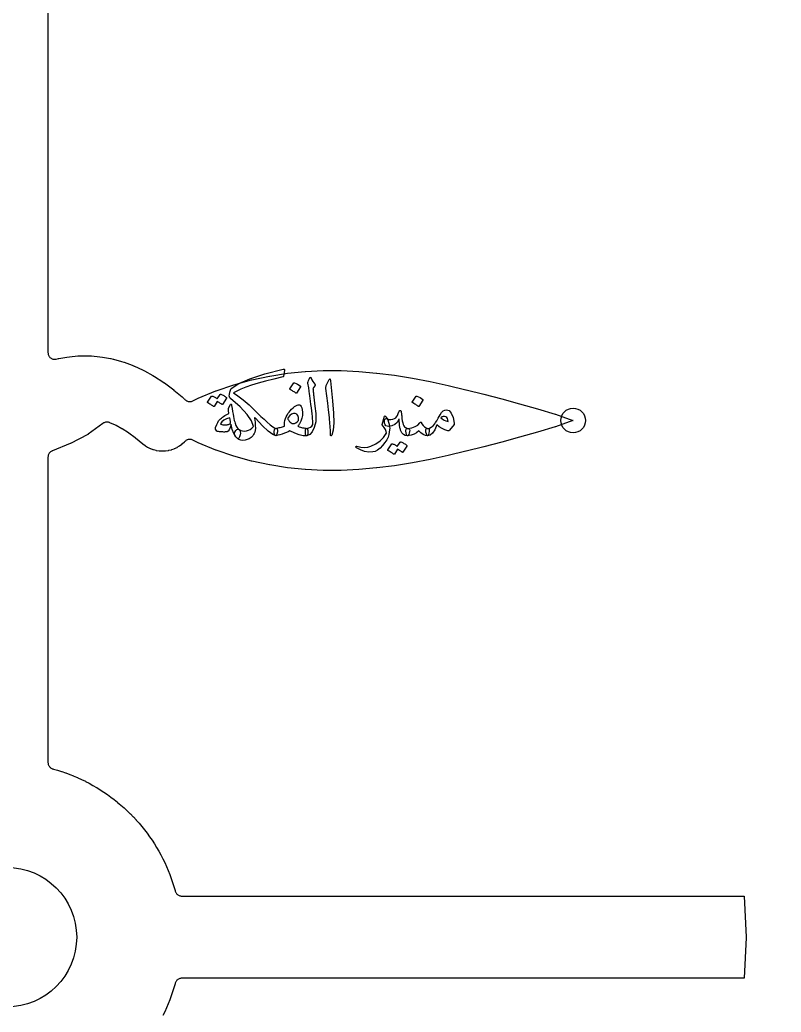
# Model space of a CAD drawing. Header units: millimetres. Extents: x -76 to 76, y -76 to 76.
# Drawn here: x 0.48 to 28.84, y -2.79 to 34.19 of the extents above; entities that cross this region are included whole.
import ezdxf

# ---------------------------------------------------------------- set-up
doc = ezdxf.new("R2010")
doc.units = ezdxf.units.MM
for name, color, linetype in [('CUT_INNER', 6, 'Continuous'), ('ENGRAVE', 7, 'Continuous'), ('TEXT', 5, 'Continuous')]:
    doc.layers.add(name, color=color, linetype=linetype)

msp = doc.modelspace()

# ---------------------------------------------------------------- linework, layer by layer
at = {"layer": 'CUT_INNER'}
msp.add_lwpolyline([(1.53, 41.736), (1.53, 21.7866), (1.5312, 21.7617), (1.535, 21.7371), (1.5411, 21.7129), (1.5497, 21.6895), (1.5605, 21.667), (1.5735, 21.6457), (1.5886, 21.6258), (1.6055, 21.6076), (1.6242, 21.5911), (1.6445, 21.5765), (1.6661, 21.5641), (1.6888, 21.5538), (1.7125, 21.5459), (1.7368, 21.5404), (1.7616, 21.5373), (1.7865, 21.5367), (1.8114, 21.5386), (1.8359, 21.543), (1.9245, 21.5633), (1.9298, 21.5644), (2.2294, 21.6195), (2.2349, 21.6204), (2.3318, 21.6337), (2.3374, 21.6344), (2.6367, 21.6619), (2.6424, 21.6623), (2.7418, 21.6668), (2.7475, 21.667), (3.0468, 21.667), (3.0525, 21.6668), (3.1519, 21.6623), (3.1576, 21.6619), (3.4569, 21.6344), (3.4625, 21.6337), (3.5594, 21.6204), (3.565, 21.6195), (3.8645, 21.5644), (3.8698, 21.5633), (3.9621, 21.5421), (3.9674, 21.5408), (4.2672, 21.458), (4.2722, 21.4566), (4.3582, 21.4289), (4.3632, 21.4272), (4.6634, 21.3168), (4.668, 21.315), (4.7467, 21.2825), (4.7512, 21.2805), (5.0518, 21.1423), (5.0559, 21.1403), (5.1268, 21.1045), (5.1309, 21.1023), (5.432, 20.9362), (5.4357, 20.9341), (5.4988, 20.8964), (5.5024, 20.8942), (5.8039, 20.7), (5.8072, 20.6979), (5.8628, 20.6595), (5.866, 20.6573), (6.168, 20.4351), (6.1708, 20.4329), (6.2196, 20.3948), (6.2224, 20.3926), (6.5236, 20.1432), (6.5283, 20.1392), (6.6046, 20.0694), (6.6132, 20.0607), (6.6289, 20.0433), (6.6466, 20.0255), (6.6661, 20.0095), (6.687, 19.9956), (6.7093, 19.9838), (6.7326, 19.9743), (6.7567, 19.9673), (6.7814, 19.9626), (6.8065, 19.9605), (6.8316, 19.961), (6.8566, 19.9639), (6.8812, 19.9694), (6.905, 19.9772), (6.928, 19.9875), (7.1204, 20.0852), (7.1292, 20.0892), (7.7863, 20.3611), (7.7938, 20.3639), (8.4517, 20.5878), (8.4588, 20.59), (9.1169, 20.771), (9.1239, 20.7727), (9.7822, 20.9136), (9.7891, 20.9149), (10.4475, 21.0178), (10.4542, 21.0186), (11.1128, 21.0852), (11.1193, 21.0856), (11.7782, 21.1177), (11.7844, 21.1178), (12.4436, 21.1173), (12.4494, 21.1172), (13.1091, 21.0863), (13.1143, 21.0859), (13.7746, 21.027), (13.7793, 21.0265), (14.4401, 20.9422), (14.4442, 20.9416), (15.1056, 20.8347), (15.1091, 20.834), (15.7711, 20.7074), (15.7741, 20.7068), (16.4366, 20.5634), (16.439, 20.5628), (17.1021, 20.4057), (17.1039, 20.4053), (17.7676, 20.2373), (17.7689, 20.237), (18.4325, 20.0611), (19.0978, 19.8788), (19.7633, 19.6915), (19.7645, 19.6911), (20.4255, 19.4974), (20.4326, 19.4951), (21.0883, 19.2595), (21.0935, 19.2573), (21.0883, 19.2552), (20.4326, 19.0195), (20.4255, 19.0172), (19.7645, 18.8235), (19.7633, 18.8232), (19.0995, 18.6363), (18.4344, 18.4541), (17.7689, 18.2776), (17.7676, 18.2773), (17.1039, 18.1094), (17.1021, 18.1089), (16.439, 17.9518), (16.4366, 17.9513), (15.7741, 17.8079), (15.7711, 17.8073), (15.1091, 17.6806), (15.1056, 17.68), (14.4442, 17.573), (14.4401, 17.5724), (13.7793, 17.4881), (13.7746, 17.4876), (13.1143, 17.4287), (13.1091, 17.4284), (12.4494, 17.3975), (12.4436, 17.3973), (11.7844, 17.3968), (11.7782, 17.397), (11.1193, 17.429), (11.1128, 17.4295), (10.4542, 17.496), (10.4475, 17.4969), (9.7891, 17.5997), (9.7822, 17.601), (9.1239, 17.7419), (9.1169, 17.7436), (8.4588, 17.9246), (8.4517, 17.9268), (7.7938, 18.1507), (7.7863, 18.1536), (7.1292, 18.4254), (7.1204, 18.4295), (6.9278, 18.5272), (6.905, 18.5374), (6.8813, 18.5453), (6.8569, 18.5507), (6.8321, 18.5537), (6.8071, 18.5542), (6.7822, 18.5522), (6.7576, 18.5477), (6.7336, 18.5408), (6.7104, 18.5315), (6.6882, 18.52), (6.6674, 18.5063), (6.6479, 18.4906), (6.6302, 18.473), (6.6065, 18.447), (6.5977, 18.4384), (6.5231, 18.3713), (6.5136, 18.3636), (6.4328, 18.3042), (6.4225, 18.2974), (6.3363, 18.2462), (6.3254, 18.2404), (6.2346, 18.1979), (6.2232, 18.1933), (6.1286, 18.1599), (6.1168, 18.1564), (6.0194, 18.1324), (6.0074, 18.1301), (5.9081, 18.1158), (5.8959, 18.1146), (5.7956, 18.1101), (5.7834, 18.1102), (5.6832, 18.1155), (5.671, 18.1168), (5.5718, 18.1319), (5.5598, 18.1343), (5.4626, 18.1591), (5.4508, 18.1627), (5.3565, 18.1969), (5.3452, 18.2017), (5.2547, 18.2449), (5.2439, 18.2508), (5.1581, 18.3027), (5.1479, 18.3096), (5.0651, 18.3715), (5.0603, 18.3753), (4.7884, 18.6003), (4.7772, 18.6091), (4.5394, 18.784), (4.5266, 18.7929), (4.2981, 18.94), (4.2836, 18.9487), (4.0649, 19.0693), (4.0485, 19.0776), (3.8399, 19.1735), (3.8218, 19.181), (3.8132, 19.1842), (3.7896, 19.1916), (3.7654, 19.1966), (3.7408, 19.1992), (3.716, 19.1993), (3.6914, 19.197), (3.6671, 19.1923), (3.6434, 19.1852), (3.6206, 19.1758), (3.5987, 19.1642), (3.5781, 19.1505), (3.0286, 18.7437), (3.0243, 18.7408), (3.0197, 18.7383), (2.3635, 18.4052), (2.3547, 18.4011), (1.6977, 18.1293), (1.6919, 18.1271), (1.6688, 18.117), (1.6468, 18.1047), (1.6262, 18.0902), (1.6071, 18.0737), (1.5898, 18.0554), (1.5744, 18.0354), (1.5611, 18.0139), (1.5501, 17.9913), (1.5414, 17.9676), (1.5351, 17.9432), (1.5313, 17.9183), (1.53, 17.8931), (1.53, 6.5134), (1.5313, 6.4882), (1.5351, 6.4633), (1.5414, 6.4388), (1.5501, 6.4152), (1.5612, 6.3925), (1.5745, 6.371), (1.5899, 6.351), (1.6073, 6.3327), (1.6264, 6.3162), (1.647, 6.3017), (1.6691, 6.2894), (1.6922, 6.2794), (1.7163, 6.2717), (1.7328, 6.2673), (1.7358, 6.2665), (1.8861, 6.2229), (1.889, 6.222), (2.0383, 6.1748), (2.0412, 6.1738), (2.1892, 6.1229), (2.1921, 6.1219), (2.3388, 6.0673), (2.3416, 6.0662), (2.487, 6.0081), (2.4898, 6.0069), (2.6337, 5.9453), (2.6365, 5.944), (2.7788, 5.8788), (2.7816, 5.8775), (2.9222, 5.8089), (2.925, 5.8075), (3.0639, 5.7354), (3.0666, 5.734), (3.2037, 5.6585), (3.2064, 5.657), (3.3416, 5.5782), (3.3443, 5.5766), (3.4775, 5.4945), (3.4801, 5.4928), (3.6113, 5.4075), (3.6139, 5.4058), (3.7429, 5.3172), (3.7454, 5.3154), (3.8723, 5.2238), (3.8748, 5.2219), (3.9993, 5.1272), (4.0017, 5.1253), (4.1239, 5.0275), (4.1263, 5.0255), (4.2461, 4.9247), (4.2484, 4.9227), (4.3657, 4.8191), (4.3679, 4.817), (4.4826, 4.7105), (4.4848, 4.7083), (4.5969, 4.599), (4.599, 4.5969), (4.7083, 4.4848), (4.7105, 4.4826), (4.817, 4.3679), (4.8191, 4.3657), (4.9227, 4.2484), (4.9247, 4.2461), (5.0255, 4.1263), (5.0275, 4.1239), (5.1253, 4.0017), (5.1272, 3.9993), (5.2219, 3.8748), (5.2238, 3.8723), (5.3154, 3.7454), (5.3172, 3.7429), (5.4058, 3.6139), (5.4075, 3.6113), (5.4928, 3.4801), (5.4945, 3.4775), (5.5766, 3.3443), (5.5782, 3.3416), (5.657, 3.2064), (5.6585, 3.2037), (5.734, 3.0666), (5.7354, 3.0639), (5.8075, 2.925), (5.8089, 2.9222), (5.8775, 2.7816), (5.8788, 2.7788), (5.944, 2.6365), (5.9453, 2.6337), (6.0069, 2.4898), (6.0081, 2.487), (6.0662, 2.3416), (6.0673, 2.3388), (6.1219, 2.1921), (6.1229, 2.1892), (6.1738, 2.0412), (6.1748, 2.0383), (6.222, 1.889), (6.2229, 1.8861), (6.2665, 1.7358), (6.2673, 1.7328), (6.2717, 1.7163), (6.2794, 1.6922), (6.2894, 1.6691), (6.3017, 1.647), (6.3162, 1.6264), (6.3327, 1.6073), (6.351, 1.5899), (6.371, 1.5745), (6.3925, 1.5612), (6.4152, 1.5501), (6.4388, 1.5414), (6.4633, 1.5351), (6.4882, 1.5313), (6.5134, 1.53), (27.4607, 1.53), (27.4664, 1.5297), (27.467, 1.5241), (27.5415, 0.0061), (27.5415, -0.0061), (27.467, -1.5241), (27.4664, -1.5297), (27.4607, -1.53), (6.5134, -1.53), (6.4882, -1.5313), (6.4633, -1.5351), (6.4388, -1.5414), (6.4152, -1.5501), (6.3925, -1.5612), (6.371, -1.5745), (6.351, -1.5899), (6.3327, -1.6073), (6.3162, -1.6264), (6.3017, -1.647), (6.2894, -1.6691), (6.2794, -1.6922), (6.2717, -1.7163), (6.2673, -1.7328), (6.2665, -1.7358), (6.2229, -1.8861), (6.222, -1.889), (6.1748, -2.0383), (6.1738, -2.0412), (6.1229, -2.1892), (6.1219, -2.1921), (6.0673, -2.3388), (6.0662, -2.3416), (6.0081, -2.487), (6.0069, -2.4898), (5.9453, -2.6337), (5.944, -2.6365), (5.8788, -2.7788), (5.8775, -2.7816), (5.8089, -2.9222)], dxfattribs=at)
msp.add_circle((0, 0), 2.6, dxfattribs=at)
at = {"layer": 'ENGRAVE'}
for centre, radius in [((0, 21.8604), 50.4627), ((21.0943, 19.2573), 0.459)]:
    msp.add_circle(centre, radius, dxfattribs=at)
at = {"layer": 'TEXT'}
for points in [[(10.3049, 21.1743), (10.3134, 21.1737), (10.3209, 21.172), (10.3272, 21.1692), (10.3323, 21.1652), (10.3386, 21.1577), (10.3422, 21.1476), (10.3432, 21.1349), (10.3414, 21.1194), (10.3079, 20.9091), (10.3051, 20.8994), (10.2995, 20.8916), (10.2913, 20.8857), (10.2805, 20.8817), (9.9436, 20.8004), (9.637, 20.721), (9.3608, 20.6434), (9.1148, 20.5678), (8.8992, 20.4941), (8.7144, 20.4223), (8.5602, 20.3524), (8.4367, 20.2844), (8.6081, 20.179), (8.8024, 20.0307), (9.0195, 19.8392), (9.2595, 19.6047), (9.3589, 19.507), (9.4652, 19.4059), (9.5784, 19.3013), (9.6984, 19.1933), (9.8108, 19.0967), (9.9011, 19.0265), (9.9692, 18.9825), (10.0153, 18.9647), (10.0626, 18.9442), (10.0854, 18.9007), (10.0839, 18.8345), (10.058, 18.7453), (10.0473, 18.7213), (10.0367, 18.7042), (10.026, 18.6939), (10.0153, 18.6905), (9.9028, 18.7312), (9.7388, 18.8535), (9.5233, 19.0573), (9.2565, 19.3427), (9.2407, 19.3516), (9.2298, 19.3541), (9.2239, 19.3501), (9.2229, 19.3396), (9.2431, 19.1967), (9.2549, 19.0729), (9.2584, 18.9682), (9.2534, 18.8825), (9.2372, 18.827), (9.2161, 18.7765), (9.19, 18.731), (9.1589, 18.6905), (9.0955, 18.6274), (9.0271, 18.5784), (8.9538, 18.5436), (8.8755, 18.5228), (8.7877, 18.5141), (8.7102, 18.5213), (8.6429, 18.5445), (8.586, 18.5838), (8.5267, 18.6468), (8.4923, 18.708), (8.4826, 18.7672), (8.4976, 18.8245), (8.5334, 18.8851), (8.5707, 18.9205), (8.6096, 18.9308), (8.65, 18.916), (8.7106, 18.8845), (8.7765, 18.8665), (8.8477, 18.8617), (8.9243, 18.8703), (8.9999, 18.8916), (9.0683, 18.9251), (9.1294, 18.9708), (9.1833, 19.0287), (9.1167, 19.2392), (8.9532, 19.4836), (8.693, 19.7619), (8.3361, 20.0741), (8.3092, 20.1029), (8.2926, 20.1373), (8.2864, 20.1775), (8.2904, 20.2234), (8.3071, 20.3133), (8.3239, 20.3819), (8.3407, 20.4291), (8.3574, 20.455), (8.6374, 20.6358), (9.0538, 20.8154), (9.6066, 20.9939), (10.2957, 21.1712), (10.2972, 21.1713), (10.2984, 21.1716), (10.2994, 21.1721), (10.3003, 21.1728), (10.3012, 21.1734), (10.3022, 21.1739), (10.3034, 21.1742), (10.3049, 21.1743)], [(11.2192, 20.7019), (11.2397, 20.7516), (11.2557, 20.7911), (11.2672, 20.8202), (11.274, 20.8391), (11.2794, 20.8511), (11.2862, 20.8596), (11.2946, 20.8648), (11.3045, 20.8665), (11.3157, 20.8646), (11.3251, 20.8589), (11.3325, 20.8493), (11.338, 20.836), (11.3634, 20.7707), (11.3936, 20.7118), (11.4289, 20.6594), (11.4691, 20.6135), (11.4803, 20.5989), (11.4836, 20.5823), (11.4788, 20.5638), (11.466, 20.5434), (11.399, 20.449), (11.4035, 20.4067), (11.4081, 20.3651), (11.4127, 20.3244), (11.4173, 20.2844), (11.4218, 20.2451), (11.4264, 20.2067), (11.431, 20.1689), (11.4356, 20.132), (11.4776, 19.7899), (11.5034, 19.5225), (11.5127, 19.3297), (11.5056, 19.2116), (11.4481, 18.9973), (11.3731, 18.839), (11.2805, 18.7367), (11.1704, 18.6905), (11.1674, 18.6905), (11.1643, 18.6905), (11.1613, 18.6905), (11.1582, 18.6905), (11.1401, 18.7076), (11.1285, 18.7468), (11.1234, 18.8082), (11.1247, 18.8916), (11.1275, 18.9225), (11.1361, 18.9449), (11.1504, 18.959), (11.1704, 18.9647), (11.2477, 18.9802), (11.3121, 19.0082), (11.3635, 19.0487), (11.402, 19.1019), (11.3995, 19.1657), (11.3948, 19.2383), (11.388, 19.3196), (11.3792, 19.4097), (11.3684, 19.5082), (11.3559, 19.6147), (11.3417, 19.7291), (11.3258, 19.8516), (11.3112, 19.972), (11.2976, 20.0802), (11.2853, 20.1762), (11.274, 20.26), (11.2643, 20.3316), (11.2565, 20.391), (11.2506, 20.4383), (11.2466, 20.4733), (11.2161, 20.647), (11.2152, 20.6642), (11.2154, 20.679), (11.2167, 20.6916), (11.2192, 20.7019)], [(11.975, 20.7324), (12.0041, 20.7888), (12.0276, 20.8086), (12.0453, 20.7918), (12.0573, 20.7385), (12.1274, 19.9918), (12.1691, 19.5335), (12.1784, 19.1674), (12.1554, 18.8935), (12.0999, 18.7118), (12.0898, 18.6969), (12.0809, 18.6889), (12.0731, 18.6878), (12.0664, 18.6935), (12.0611, 18.7025), (12.0573, 18.7141), (12.055, 18.7284), (12.0542, 18.7453), (12.0542, 18.8773), (12.0481, 19.0173), (12.0359, 19.1653), (12.0177, 19.3213), (12.0137, 19.3621), (12.0017, 19.4722), (11.9817, 19.6516), (11.9537, 19.9004), (11.8866, 20.452), (11.8851, 20.4813), (11.8866, 20.5084), (11.8912, 20.5331), (11.8988, 20.5556)], [(10.6919, 20.6562), (10.6957, 20.66), (10.7011, 20.6623), (10.7079, 20.663), (10.7163, 20.6623), (10.7755, 20.6383), (10.8314, 20.609), (10.8837, 20.5743), (10.9327, 20.5343), (10.9374, 20.5282), (10.9395, 20.5221), (10.939, 20.516), (10.9357, 20.5099), (10.7925, 20.2783), (10.7872, 20.2728), (10.7803, 20.2714), (10.7719, 20.2743), (10.762, 20.2813), (10.7534, 20.2874), (10.7399, 20.2966), (10.7214, 20.3088), (10.698, 20.324), (10.6693, 20.3423), (10.6348, 20.3636), (10.5946, 20.388), (10.5487, 20.4154), (10.5426, 20.42), (10.5395, 20.4246), (10.5395, 20.4291), (10.5426, 20.4337)], [(7.9399, 20.2295), (7.9437, 20.2333), (7.949, 20.2356), (7.9559, 20.2364), (7.9643, 20.2356), (7.9943, 20.2244), (8.0233, 20.212), (8.0514, 20.1985), (8.0786, 20.1838), (8.1049, 20.1678), (8.1307, 20.1503), (8.156, 20.1312), (8.1806, 20.1107), (8.1854, 20.1044), (8.1875, 20.0977), (8.1869, 20.0907), (8.1837, 20.0832), (8.0374, 19.8516), (8.0334, 19.8486), (8.0275, 19.8486), (8.0197, 19.8516), (8.01, 19.8577), (8.0033, 19.8633), (7.9925, 19.871), (7.9774, 19.8808), (7.9582, 19.8928), (7.9345, 19.9069), (7.9064, 19.9236), (7.8736, 19.9428), (7.8363, 19.9644), (7.7205, 19.7846), (7.7151, 19.779), (7.7083, 19.7777), (7.6999, 19.7806), (7.69, 19.7876), (7.6814, 19.7937), (7.6679, 19.8028), (7.6494, 19.815), (7.626, 19.8303), (7.5972, 19.8486), (7.5627, 19.8699), (7.5225, 19.8943), (7.4766, 19.9217), (7.4719, 19.9263), (7.4698, 19.9308), (7.4704, 19.9354), (7.4736, 19.94), (7.6229, 20.1625), (7.6267, 20.1663), (7.6321, 20.1686), (7.6389, 20.1693), (7.6473, 20.1686), (7.6728, 20.1603), (7.6976, 20.1507), (7.7216, 20.1397), (7.7448, 20.1274), (7.7673, 20.114), (7.789, 20.0996), (7.81, 20.0843), (7.8302, 20.068)], [(15.2512, 20.1625), (15.255, 20.1663), (15.2604, 20.1686), (15.2672, 20.1693), (15.2756, 20.1686), (15.3348, 20.1446), (15.3907, 20.1152), (15.443, 20.0806), (15.492, 20.0406), (15.4967, 20.0345), (15.4988, 20.0284), (15.4983, 20.0223), (15.495, 20.0162), (15.3518, 19.7846), (15.3465, 19.779), (15.3396, 19.7777), (15.3312, 19.7806), (15.3213, 19.7876), (15.3127, 19.7937), (15.2992, 19.8028), (15.2807, 19.815), (15.2573, 19.8303), (15.2286, 19.8486), (15.1941, 19.8699), (15.1539, 19.8943), (15.108, 19.9217), (15.1019, 19.9263), (15.0988, 19.9308), (15.0988, 19.9354), (15.1019, 19.94)], [(8.653, 18.9129), (8.6803, 18.8826), (8.6949, 18.8405), (8.697, 18.7866), (8.6866, 18.7209), (8.6645, 18.6472), (8.6408, 18.5998), (8.6157, 18.5786), (8.589, 18.5838), (8.5138, 18.6564), (8.4496, 18.7674), (8.3965, 18.9169), (8.3544, 19.1049), (8.321, 18.9945), (8.285, 18.9129), (8.2464, 18.8604), (8.205, 18.8367), (8.1828, 18.8327), (8.1589, 18.8299), (8.1333, 18.8282), (8.106, 18.8276), (8.0771, 18.8278), (8.0469, 18.8284), (8.0154, 18.8293), (7.9825, 18.8306), (7.9246, 18.8362), (7.8789, 18.8436), (7.8454, 18.8529), (7.8241, 18.8642), (7.7947, 18.8975), (7.7768, 18.9305), (7.7704, 18.963), (7.7753, 18.9952), (7.8184, 19.1023), (7.8561, 19.1857), (7.8885, 19.2455), (7.9155, 19.2817), (7.9516, 19.316), (7.9898, 19.3487), (8.0301, 19.38), (8.0725, 19.4097), (8.1173, 19.4381), (8.165, 19.4653), (8.2156, 19.4914), (8.269, 19.5164), (8.2538, 19.6352), (8.2507, 19.6598), (8.2507, 19.6817), (8.2538, 19.7009), (8.2599, 19.7175), (8.3239, 19.8547), (8.3372, 19.8716), (8.3498, 19.8707), (8.3616, 19.8518), (8.3727, 19.815), (8.3906, 19.698), (8.4077, 19.5907), (8.4241, 19.493), (8.4397, 19.4051), (8.4549, 19.3271), (8.4702, 19.2592), (8.4854, 19.2014), (8.5007, 19.1537), (8.533, 19.0746), (8.5692, 19.0082), (8.6092, 18.9543), (8.653, 18.9129)], [(10.8809, 19.8455), (10.8853, 19.8454), (10.8893, 19.8451), (10.8929, 19.8447), (10.8961, 19.844), (10.8992, 19.8431), (10.9022, 19.8421), (10.9053, 19.8408), (10.9083, 19.8394), (10.9416, 19.8118), (10.9685, 19.7747), (10.9889, 19.728), (11.0028, 19.6718), (11.0144, 19.5577), (11.0096, 19.447), (10.9885, 19.3398), (10.951, 19.236), (10.9399, 19.2116), (10.9281, 19.1872), (10.9155, 19.1628), (10.9022, 19.1385), (10.8881, 19.1141), (10.8733, 19.0897), (10.8576, 19.0653), (10.8413, 19.0409), (10.8877, 19.025), (10.9327, 19.0108), (10.9761, 18.9984), (11.018, 18.9876), (11.0584, 18.9787), (11.0973, 18.972), (11.1346, 18.9673), (11.1704, 18.9647), (11.1841, 18.96), (11.1948, 18.9457), (11.2024, 18.9219), (11.207, 18.8885), (11.2115, 18.8042), (11.207, 18.743), (11.1933, 18.7051), (11.1704, 18.6905), (11.0397, 18.6912), (10.8915, 18.7209), (10.7258, 18.7796), (10.5426, 18.8672), (10.4811, 18.8383), (10.4123, 18.8093), (10.3363, 18.7804), (10.2531, 18.7514), (10.1698, 18.7247), (10.103, 18.7057), (10.0525, 18.6943), (10.0184, 18.6905), (10.0012, 18.6946), (9.9864, 18.7072), (9.9738, 18.7282), (9.9635, 18.7575), (9.9596, 18.7743), (9.9571, 18.791), (9.9558, 18.8078), (9.9559, 18.8245), (9.957, 18.8413), (9.9586, 18.8581), (9.9608, 18.8748), (9.9635, 18.8916), (9.9727, 18.9225), (9.9849, 18.9449), (10.0001, 18.959), (10.0184, 18.9647), (10.062, 18.9726), (10.1045, 18.9811), (10.1458, 18.9902), (10.186, 18.9998), (10.2254, 19.01), (10.2645, 19.0207), (10.3032, 19.0321), (10.3414, 19.044), (10.3357, 19.1124), (10.3399, 19.1834), (10.354, 19.2571), (10.378, 19.3335), (10.4046, 19.395), (10.4355, 19.4547), (10.4709, 19.5124), (10.5106, 19.5682), (10.5551, 19.6221), (10.6047, 19.6741), (10.6594, 19.7242), (10.7193, 19.7724), (10.766, 19.8044), (10.8085, 19.8272), (10.8468, 19.8409), (10.8809, 19.8455)], [(14.6539, 19.6322), (14.6674, 19.6268), (14.6775, 19.6169), (14.6842, 19.6025), (14.6874, 19.5834), (14.6892, 19.5702), (14.6916, 19.5518), (14.6945, 19.5283), (14.6981, 19.4996), (14.7022, 19.466), (14.7068, 19.4276), (14.7121, 19.3845), (14.7179, 19.3366), (14.7301, 19.2451), (14.7453, 19.1689), (14.7636, 19.108), (14.7849, 19.0623), (14.811, 19.0265), (14.8436, 18.9983), (14.8826, 18.9777), (14.9282, 18.9647), (14.9706, 18.9506), (14.9975, 18.9266), (15.0087, 18.8927), (15.0044, 18.8489), (14.9861, 18.7796), (14.9678, 18.7301), (14.9495, 18.7004), (14.9312, 18.6905), (14.8419, 18.7019), (14.7689, 18.7362), (14.7124, 18.7933), (14.6722, 18.8733), (14.6646, 18.8985), (14.6573, 18.9255), (14.6502, 18.9542), (14.6432, 18.9846), (14.6368, 19.0168), (14.6314, 19.0512), (14.6269, 19.0877), (14.6234, 19.1263), (14.6205, 19.1638), (14.6177, 19.1971), (14.6151, 19.2263), (14.6127, 19.2512), (14.6107, 19.2716), (14.6093, 19.287), (14.6085, 19.2975), (14.6082, 19.303), (14.608, 19.3056), (14.6074, 19.3072), (14.6065, 19.3079), (14.6051, 19.3076), (14.6034, 19.3062), (14.6013, 19.3034), (14.5988, 19.2993), (14.596, 19.2939), (14.5345, 19.184), (14.4504, 19.1042), (14.344, 19.0545), (14.215, 19.0348), (14.1602, 19.0411), (14.1175, 19.063), (14.087, 19.1006), (14.0687, 19.1537), (14.063, 19.2019), (14.0642, 19.2428), (14.0722, 19.2766), (14.087, 19.303), (14.1053, 19.3215), (14.1236, 19.3312), (14.1419, 19.3322), (14.1602, 19.3244), (14.176, 19.3137), (14.1899, 19.3061), (14.2019, 19.3015), (14.212, 19.3), (14.3002, 19.2969), (14.3758, 19.3061), (14.4388, 19.3274), (14.4893, 19.3609), (14.5188, 19.3933), (14.5495, 19.4447), (14.5813, 19.5152), (14.6143, 19.6047), (14.6202, 19.619), (14.6287, 19.6284), (14.64, 19.6327), (14.6539, 19.6322)], [(16.3819, 19.6596), (16.4773, 19.6257), (16.5564, 19.5301), (16.6191, 19.3727), (16.6653, 19.1537), (16.6671, 19.1379), (16.6661, 19.124), (16.6625, 19.112), (16.6562, 19.1019), (16.4886, 18.8916), (16.477, 18.8788), (16.4634, 18.871), (16.448, 18.8682), (16.4307, 18.8703), (16.3168, 18.9091), (16.2097, 18.9586), (16.1095, 19.0188), (16.0162, 19.0897), (15.9409, 18.915), (15.8585, 18.7903), (15.7688, 18.7154), (15.6718, 18.6905), (15.6609, 18.6945), (15.6497, 18.7065), (15.6381, 18.7265), (15.6261, 18.7545), (15.6076, 18.8238), (15.6009, 18.8794), (15.6061, 18.9213), (15.623, 18.9495), (15.6329, 18.9562), (15.6444, 18.9609), (15.6573, 18.9638), (15.6718, 18.9647), (15.7411, 18.9765), (15.8089, 19.0089), (15.8752, 19.0619), (15.94, 19.1354), (15.9684, 19.1781), (16.0109, 19.2482), (16.0674, 19.3457), (16.1381, 19.4707), (16.1933, 19.5533), (16.2524, 19.6124), (16.3152, 19.6478), (16.3819, 19.6596)], [(8.3026, 19.3609), (8.1789, 19.3171), (8.0793, 19.2649), (8.0037, 19.2044), (7.9521, 19.1354), (7.9751, 19.1202), (8.0046, 19.108), (8.0406, 19.0988), (8.0831, 19.0927), (8.1076, 19.0917), (8.1323, 19.0916), (8.1571, 19.0925), (8.1822, 19.0943), (8.2074, 19.0974), (8.2328, 19.1023), (8.2585, 19.1088), (8.2843, 19.1171), (8.314, 19.1366), (8.33, 19.1705), (8.3323, 19.2188), (8.3208, 19.2817), (8.3128, 19.3106), (8.3071, 19.3335), (8.3037, 19.3503), (8.3026, 19.3609)], [(10.7437, 19.5225), (10.6723, 19.5185), (10.6043, 19.4912), (10.5397, 19.4407), (10.4786, 19.367), (10.4681, 19.3427), (10.4702, 19.3122), (10.4849, 19.2756), (10.5121, 19.2329), (10.5481, 19.1929), (10.586, 19.1644), (10.6258, 19.1472), (10.6675, 19.1415), (10.7133, 19.1489), (10.762, 19.1712), (10.8138, 19.2084), (10.8687, 19.2604), (10.8643, 19.3625), (10.842, 19.4402), (10.8018, 19.4935), (10.7437, 19.5225)], [(13.0264, 18.2394), (13.0169, 18.2457), (13.0097, 18.2523), (13.0047, 18.2594), (13.002, 18.2668), (13.0015, 18.2729), (13.0028, 18.279), (13.006, 18.2851), (13.0112, 18.2912), (13.0165, 18.2948), (13.0234, 18.2965), (13.0318, 18.2964), (13.0417, 18.2943), (13.184, 18.2624), (13.3182, 18.2523), (13.4445, 18.264), (13.5628, 18.2973), (13.7459, 18.3851), (13.9019, 18.4931), (14.0308, 18.6213), (14.1327, 18.7697), (14.1342, 18.7725), (14.1354, 18.775), (14.1364, 18.7771), (14.1373, 18.7788), (14.138, 18.7804), (14.1384, 18.7819), (14.1387, 18.7834), (14.1388, 18.7849), (14.1291, 18.8463), (14.1, 18.9175), (14.0514, 18.9986), (13.9834, 19.0897), (13.9809, 19.0954), (13.9796, 19.1004), (13.9794, 19.1046), (13.9803, 19.108), (14.0687, 19.4188), (14.0784, 19.4305), (14.0954, 19.4227), (14.1196, 19.3954), (14.151, 19.3487), (14.1897, 19.2781), (14.2204, 19.2002), (14.243, 19.115), (14.2577, 19.0226), (14.2605, 18.9705), (14.2569, 18.9053), (14.2468, 18.8272), (14.2303, 18.7362), (14.2007, 18.6383), (14.1518, 18.5365), (14.0834, 18.431), (13.9956, 18.3217), (13.9009, 18.2245), (13.8089, 18.1525), (13.7196, 18.1057), (13.6329, 18.084), (13.4796, 18.0811), (13.3274, 18.1061), (13.1763, 18.1588), (13.0264, 18.2394)], [(16.1625, 19.3609), (16.2196, 19.3133), (16.2844, 19.2741), (16.3568, 19.2432), (16.4368, 19.2207), (16.4324, 19.2807), (16.4162, 19.3297), (16.3882, 19.3676), (16.3484, 19.3945), (16.3025, 19.4084), (16.2562, 19.4074), (16.2095, 19.3916), (16.1625, 19.3609)], [(15.6718, 18.9647), (15.696, 18.9569), (15.7137, 18.9487), (15.7249, 18.9402), (15.7297, 18.9312), (15.732, 18.9175), (15.7328, 18.9007), (15.732, 18.8809), (15.7297, 18.8581), (15.7181, 18.7847), (15.7046, 18.7324), (15.6891, 18.7009), (15.6718, 18.6905), (15.5895, 18.7021), (15.5072, 18.7369), (15.4249, 18.795), (15.3427, 18.8764), (15.2642, 18.8019), (15.1689, 18.7461), (15.0569, 18.7089), (14.9282, 18.6905), (14.9143, 18.6933), (14.903, 18.7019), (14.8945, 18.7162), (14.8886, 18.7362), (14.8642, 18.8642), (14.8615, 18.8785), (14.8626, 18.8939), (14.8676, 18.9105), (14.8764, 18.9282), (14.8865, 18.9419), (14.8985, 18.9525), (14.9124, 18.9602), (14.9282, 18.9647), (15.0821, 18.9876), (15.2086, 19.0287), (15.3076, 19.0882), (15.3792, 19.1659), (15.3876, 19.1766), (15.3975, 19.1842), (15.4089, 19.1887), (15.4219, 19.1903), (15.4339, 19.1886), (15.4425, 19.1834), (15.4476, 19.1748), (15.4493, 19.1628), (15.4497, 19.1514), (15.4508, 19.1415), (15.4527, 19.1331), (15.4554, 19.1263), (15.5067, 19.0647), (15.5598, 19.0173), (15.6148, 18.984), (15.6718, 18.9647)], [(14.6539, 18.4497), (14.6577, 18.4535), (14.663, 18.4558), (14.6699, 18.4565), (14.6783, 18.4558), (14.7083, 18.4445), (14.7373, 18.4322), (14.7654, 18.4186), (14.7925, 18.404), (14.8189, 18.388), (14.8447, 18.3704), (14.87, 18.3514), (14.8946, 18.3308), (14.8994, 18.3245), (14.9015, 18.3179), (14.9009, 18.3108), (14.8977, 18.3034), (14.7514, 18.0718), (14.7474, 18.0687), (14.7415, 18.0687), (14.7337, 18.0718), (14.724, 18.0779), (14.7173, 18.0835), (14.7065, 18.0912), (14.6914, 18.101), (14.6722, 18.1129), (14.6485, 18.1271), (14.6204, 18.1438), (14.5876, 18.1629), (14.5503, 18.1845), (14.4344, 18.0047), (14.4291, 17.9992), (14.4223, 17.9979), (14.4139, 18.0007), (14.404, 18.0078), (14.3954, 18.0139), (14.3819, 18.023), (14.3634, 18.0352), (14.34, 18.0504), (14.3112, 18.0687), (14.2767, 18.0901), (14.2365, 18.1144), (14.1906, 18.1419), (14.1859, 18.1464), (14.1838, 18.151), (14.1844, 18.1556), (14.1876, 18.1602), (14.3369, 18.3826), (14.3407, 18.3864), (14.3461, 18.3887), (14.3529, 18.3895), (14.3613, 18.3887), (14.3868, 18.3804), (14.4116, 18.3708), (14.4356, 18.3599), (14.4588, 18.3476), (14.4813, 18.3342), (14.503, 18.3198), (14.524, 18.3044), (14.5442, 18.2882)]]:
    msp.add_lwpolyline(points, close=True, dxfattribs=at)

doc.saveas('drawing.dxf')
